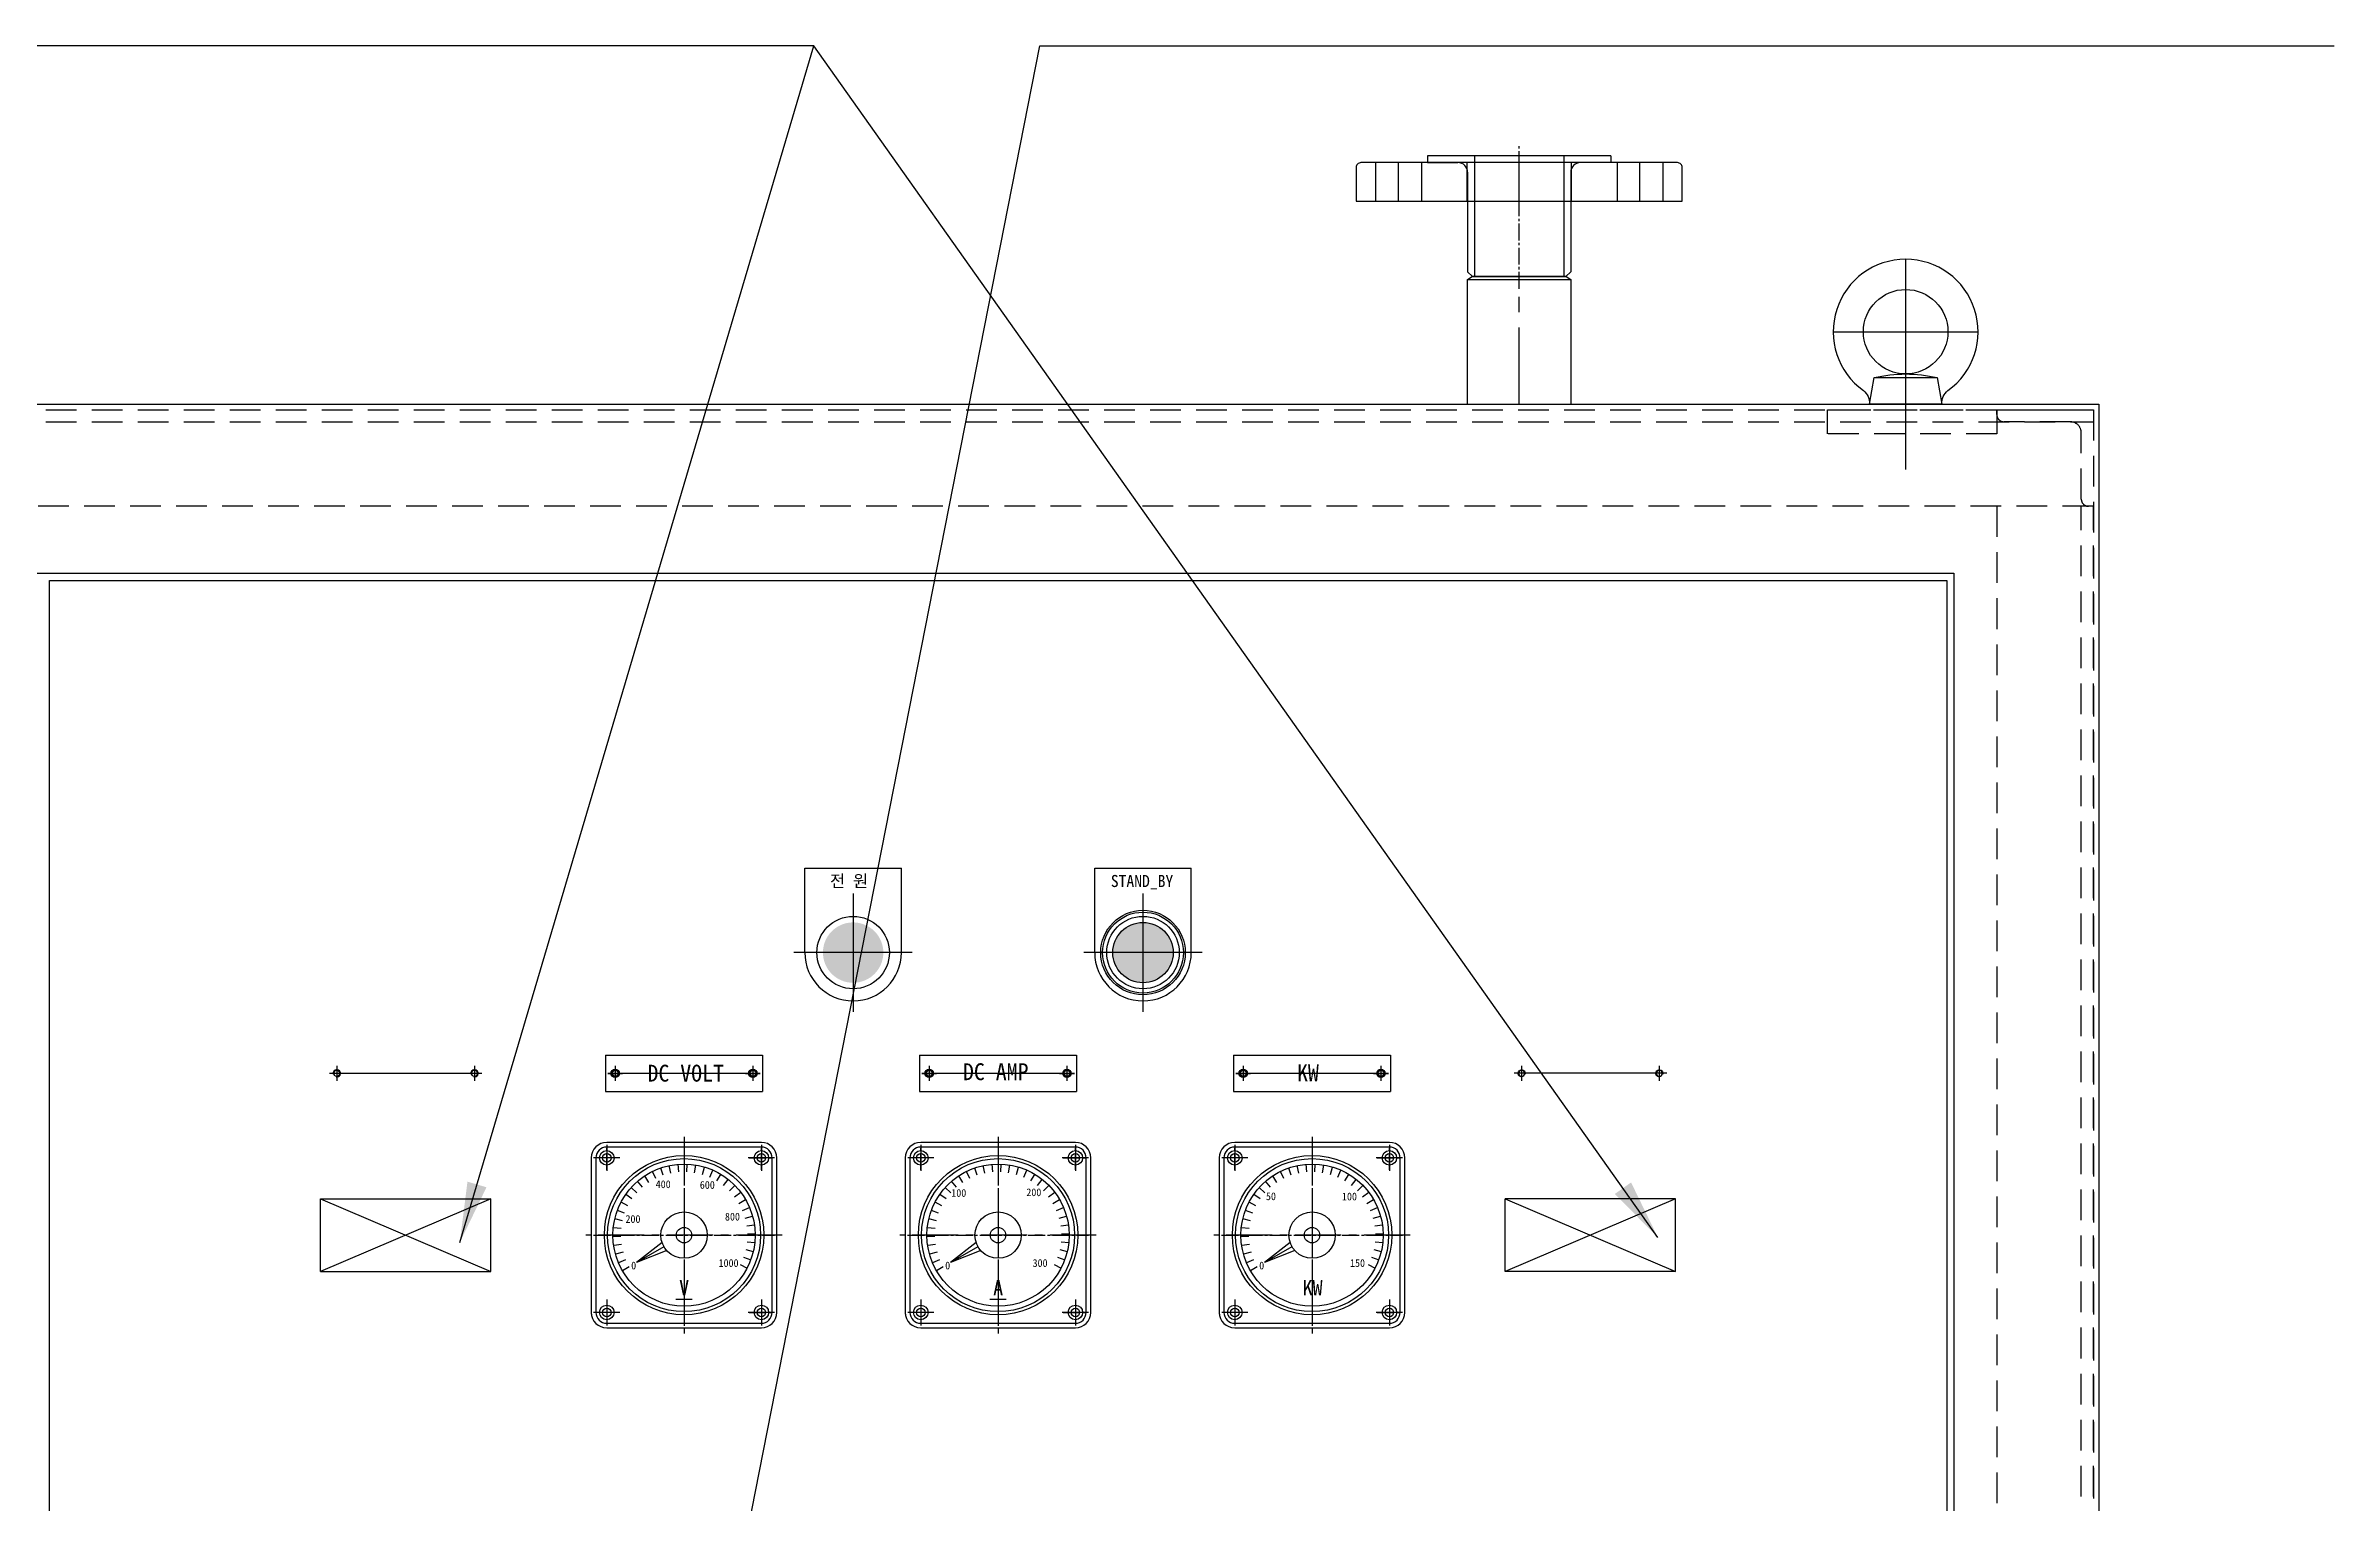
# Model space of a CAD drawing. Header units: millimetres. Extents: x -8980 to 16421, y 0 to 6237.
# Drawn here: x -5780 to -4833, y 3518 to 4121 of the extents above; entities that cross this region are included whole.
import ezdxf
from ezdxf.enums import TextEntityAlignment as Align

# ---------------------------------------------------------------- set-up
doc = ezdxf.new("R2010")
doc.units = ezdxf.units.MM
for name, pattern in [('CENTER', [50.8, 31.75, -6.35, 6.35, -6.35]), ('CENTER1', [10, 7, -1, 1, -1]), ('CENTER2', [28.575, 19.05, -3.175, 3.175, -3.175]), ('HIDDENX2', [19.05, 12.7, -6.35])]:
    doc.linetypes.add(name, pattern=pattern)
for name, color, linetype in [('4', 7, 'Continuous'), ('case', 3, 'Continuous'), ('CEN', 1, 'CENTER'), ('CENTER', 1, 'CENTER')]:
    doc.layers.add(name, color=color, linetype=linetype)
doc.styles.add('HAN', font='')
doc.styles.get("Standard").update_dxf_attribs({"font": 'ISOCP.SHX', "bigfont": 'WHGTXT.SHX'})
doc.styles.get('HAN').set_extended_font_data('GulimChe')
doc.dimstyles.new('PS-10', dxfattribs={"dimscale": 10, "dimtxt": 3.2, "dimasz": 2.5, "dimexe": 2, "dimexo": 2.5, "dimgap": 2, "dimtad": 1, "dimtoh": 1, "dimrnd": 0.05, "dimzin": 12, "dimdsep": 46, "dimtxsty": 'Standard', "dimcen": 0, "dimclrt": 2, "dimazin": 3, "dimtfac": 1, "dimtofl": 0, "dimtmove": 0, "dimatfit": 3, "dimfxl": 0, "dimtolj": 1, "dimtzin": 0, "dimarcsym": 0})

# ---------------------------------------------------------------- blocks, each defined once
blk = doc.blocks.new('A$C5BCB7C3E')
for p, q in [((-4, 7.5), (61, 7.5)), ((-4, 7.5), (-4, -7.5)), ((-3.08, 0), (3.08, 0)), ((0, 3.08), (0, -3.08)), ((53.92, 0), (60.08, 0)), ((57, 3.08), (57, -3.08)), ((61, 7.5), (61, -7.5)), ((-4, -7.5), (61, -7.5))]:
    blk.add_line(p, q)
for centre in [(0, 0), (57, 0)]:
    blk.add_circle(centre, 1.75)
at = {"layer": 'CEN', "color": 1, "linetype": 'CENTER'}
for p, q in [((-3.08, 0), (3.08, 0)), ((-3.08, 0), (3.08, 0)), ((0, 3.08), (0, -3.08)), ((0, 3.08), (0, -3.08)), ((0, 3.08), (0, -3.08)), ((0, 3.08), (0, -3.08)), ((53.92, 0), (60.08, 0)), ((53.92, 0), (60.08, 0)), ((53.92, 0), (60.08, 0)), ((53.92, 0), (60.08, 0)), ((57, 3.08), (57, -3.08)), ((57, 3.08), (57, -3.08)), ((57, 3.08), (57, -3.08)), ((57, 3.08), (57, -3.08))]:
    blk.add_line(p, q, dxfattribs=at)
at = {"color": 3, "style": 'HAN'}
blk.add_text('DC VOLT', height=7, dxfattribs=at).set_placement((13.36, -3.43))
blk = doc.blocks.new('A$C34360021')
for p, q in [((-4, 7.5), (61, 7.5)), ((-4, 7.5), (-4, -7.5)), ((-3.08, 0), (3.08, 0)), ((0, 3.08), (0, -3.08)), ((53.92, 0), (60.08, 0)), ((57, 3.08), (57, -3.08)), ((61, 7.5), (61, -7.5)), ((-4, -7.5), (61, -7.5))]:
    blk.add_line(p, q)
for centre in [(0, 0), (57, 0)]:
    blk.add_circle(centre, 1.75)
at = {"layer": 'CEN', "color": 1, "linetype": 'CENTER'}
for p, q in [((-3.08, 0), (3.08, 0)), ((-3.08, 0), (3.08, 0)), ((-3.08, 0), (3.08, 0)), ((-3.08, 0), (3.08, 0)), ((0, 3.08), (0, -3.08)), ((0, 3.08), (0, -3.08)), ((0, 3.08), (0, -3.08)), ((0, 3.08), (0, -3.08)), ((53.92, 0), (60.08, 0)), ((53.92, 0), (60.08, 0)), ((53.92, 0), (60.08, 0)), ((53.92, 0), (60.08, 0)), ((57, 3.08), (57, -3.08)), ((57, 3.08), (57, -3.08)), ((57, 3.08), (57, -3.08)), ((57, 3.08), (57, -3.08))]:
    blk.add_line(p, q, dxfattribs=at)
at = {"color": 3, "style": 'HAN'}
blk.add_text('DC AMP', height=7, dxfattribs=at).set_placement((13.97, -2.83))
blk = doc.blocks.new('A$C6F9E4155')
for p, q in [((-4, 7.5), (-4, -7.5)), ((-4, 7.5), (61, 7.5)), ((-3.08, 0), (3.08, 0)), ((0, 3.08), (0, -3.08)), ((53.92, 0), (60.08, 0)), ((57, 3.08), (57, -3.08)), ((61, 7.5), (61, -7.5)), ((-4, -7.5), (61, -7.5))]:
    blk.add_line(p, q)
for centre in [(0, 0), (57, 0)]:
    blk.add_circle(centre, 1.75)
at = {"layer": 'CEN', "color": 1, "linetype": 'CENTER'}
for p, q in [((-3.08, 0), (3.08, 0)), ((-3.08, 0), (3.08, 0)), ((-3.08, 0), (3.08, 0)), ((-3.08, 0), (3.08, 0)), ((0, 3.08), (0, -3.08)), ((0, 3.08), (0, -3.08)), ((0, 3.08), (0, -3.08)), ((0, 3.08), (0, -3.08)), ((53.92, 0), (60.08, 0)), ((53.92, 0), (60.08, 0)), ((53.92, 0), (60.08, 0)), ((53.92, 0), (60.08, 0)), ((57, 3.08), (57, -3.08)), ((57, 3.08), (57, -3.08)), ((57, 3.08), (57, -3.08)), ((57, 3.08), (57, -3.08))]:
    blk.add_line(p, q, dxfattribs=at)
at = {"color": 3, "style": 'HAN'}
blk.add_text('KW', height=7, dxfattribs=at).set_placement((22.26, -3.27))
blk = doc.blocks.new('A$C4862291F')
for color, points in [(7, [(-12.5, 0, 1), (12.5, 0, 1)]), (1, [(107.5, 0, 1), (132.5, 0, 1)])]:
    blk.add_hatch(color=color).paths.add_polyline_path(points)
for p, q in [((-20, 35), (20, 35)), ((-20, 0), (-20, 35)), ((20, 0), (20, 35)), ((100, 35, 0), (140, 35, 0)), ((100, 0, 0), (100, 35, 0)), ((140, 0, 0), (140, 35, 0))]:
    blk.add_line(p, q)
at = {"color": 3}
for centre in [(0, 0), (0, 0), (120, 0), (120, 0, 0), (120, 0, 0)]:
    blk.add_circle(centre, 15, dxfattribs=at)
for centre, radius in [((0, 0), 15), ((120, 0, 0), 17.5), ((120, 0, 0), 16.75), ((120, 0, 0), 15), ((120, 0, 0), 12.5)]:
    blk.add_circle(centre, radius)
at = {"color": 0}
blk.add_circle((120, 0, 0), 15, dxfattribs=at)
blk.add_circle((120, 0, 0), 15, dxfattribs=at)
blk.add_circle((120, 0, 0), 15, dxfattribs=at)
blk.add_circle((120, 0, 0), 15, dxfattribs=at)
blk.add_circle((120, 0, 0), 15, dxfattribs=at)
for centre in [(0, 0), (120, 0, 0)]:
    blk.add_arc(centre, 20, 180, 0)
at = {"layer": 'case', "color": 3}
blk.add_circle((120, 0, 0), 15, dxfattribs=at)
at = {"style": 'HAN'}
for s, p in [('전 원', (-9.58, 27.14)), ('STAND_BY', (106.68, 27.14, 0))]:
    blk.add_text(s, height=5, dxfattribs=at).set_placement(p)
blk = doc.blocks.new('A$C1517136A')
for p, q in [((32, 38.4), (-32, 38.4)), ((-38.4, 32.29), (-38.4, -32.66)), ((-36.48, 32), (-36.48, -32)), ((32, 36.48), (-32, 36.48)), ((-5.46, 25.67), (-6.12, 28.8)), ((-2.2, 26.15), (-2.46, 29.34)), ((1.1, 26.22), (1.23, 29.41)), ((4.38, 25.87), (4.91, 29.03)), ((36.48, -32, 0), (36.48, 32, 0)), ((38.4, -32, 0), (38.4, 32, 0)), ((-19.5, 17.56), (-21.88, 19.7)), ((-17.15, 19.86), (-19.24, 22.29)), ((-14.52, 21.86), (-16.29, 24.52)), ((-11.67, 23.5), (-13.09, 26.37)), ((-8.63, 24.78), (-9.68, 27.8)), ((7.58, 25.12), (8.51, 28.18)), ((10.67, 23.97), (11.97, 26.89)), ((13.59, 22.44), (15.25, 25.18)), ((16.3, 20.56), (18.29, 23.07)), ((18.75, 18.36), (21.03, 20.6)), ((-24.59, 9.15), (-27.59, 10.26)), ((-23.25, 12.16), (-26.09, 13.64)), ((-21.55, 14.98), (-24.17, 16.8)), ((20.9, 15.86), (23.45, 17.8)), ((22.72, 13.12), (25.5, 14.72)), ((24.19, 10.17), (27.14, 11.41)), ((-26.1, 2.74), (-29.28, 3.08)), ((-25.55, 5.99), (-28.66, 6.72)), ((25.27, 7.06), (28.36, 7.92)), ((25.96, 3.83), (29.12, 4.3)), ((26.23, 0.55), (29.43, 0.62)), ((-26.23, -0.55), (-29.43, -0.62)), ((-25.96, -3.83), (-29.12, -4.3)), ((-25.27, -7.06), (-28.36, -7.92)), ((24.59, -9.15), (27.59, -10.26)), ((25.55, -5.99), (28.66, -6.72)), ((26.1, -2.74), (29.28, -3.08)), ((-24.19, -10.17), (-27.14, -11.41)), ((-22.72, -13.12), (-25.5, -14.72)), ((23.25, -12.16), (26.09, -13.64)), ((-32, -36.48), (32, -36.48)), ((-32, -38.4), (32, -38.4))]:
    blk.add_line(p, q)
at = {"color": 1, "linetype": 'CENTER2'}
for p, q in [((0, 40.66), (0, -40.66)), ((0, 40.66), (0, -40.66)), ((0, 40.66), (0, -40.66)), ((40.66, 0), (-40.66, 0)), ((40.66, 0), (-40.66, 0)), ((40.66, 0), (-40.66, 0))]:
    blk.add_line(p, q, dxfattribs=at)
at = {"color": 1, "linetype": 'CENTER'}
for p, q in [((-26.58, 32), (-37.42, 32)), ((-32, 37.42), (-32, 26.58)), ((37.42, 32), (26.58, 32)), ((32, 37.42), (32, 26.58)), ((-32, -26.58), (-32, -37.42)), ((32, -26.58), (32, -37.42)), ((-26.58, -32), (-37.42, -32)), ((37.42, -32), (26.58, -32))]:
    blk.add_line(p, q, dxfattribs=at)
at = {"color": 3}
for p in [(-9.11, -3.02), (-8.31, -4.8), (-7.17, -6.38)]:
    blk.add_line(p, (-19.69, -11.37), dxfattribs=at)
for centre, radius in [((-32, 32), 1.76), ((0, 0), 31.68), ((0, 0), 29.44), ((32, 32), 1.76), ((0, 0), 9.6), ((0, 0), 3.2), ((-32, -32), 1.76), ((32, -32), 1.76)]:
    blk.add_circle(centre, radius)
blk.add_circle((0, 0), 31.68, dxfattribs=at)
blk.add_circle((0, 0), 31.68, dxfattribs=at)
blk.add_circle((0, 0), 31.68, dxfattribs=at)
for centre, radius, start, end in [((-32, 32), 6.4, 90, 180), ((32, 32), 6.4, 0, 90), ((-32, 32), 4.48, 90, 180), ((32, 32), 4.48, 0, 90), ((-32, -32), 6.4, 180, 270), ((-32, -32), 4.48, 180, 270), ((32, -32), 6.4, 270, 0), ((32, -32), 4.48, 270, 0)]:
    blk.add_arc(centre, radius, start, end)
at = {"color": 3, "style": 'HAN'}
for s, p in [('50', (-19.09, 17.69, -2066.5)), ('100', (12.38, 17.61, -2066.5)), ('0', (-21.89, -10.98, -2066.5)), ('150', (15.72, -9.95, -2066.5))]:
    blk.add_text(s, height=3.2, dxfattribs=at).set_placement(p, align=Align.TOP_LEFT)
at = {"color": 3, "insert": (-3.92, -18.55), "char_height": 6.4, "attachment_point": 1, "style": 'HAN'}
blk.add_mtext('KW', dxfattribs=at)
blk = doc.blocks.new('A$C7956288B')
for p, q in [((32, 38.4), (-32, 38.4)), ((-38.4, 32.29), (-38.4, -32.66)), ((-36.48, 32), (-36.48, -32)), ((32, 36.48), (-32, 36.48)), ((-5.46, 25.67), (-6.12, 28.8)), ((-2.2, 26.15), (-2.46, 29.34)), ((1.1, 26.22), (1.23, 29.41)), ((4.38, 25.87), (4.91, 29.03)), ((36.48, -32, 0), (36.48, 32, 0)), ((38.4, -32, 0), (38.4, 32, 0)), ((-19.5, 17.56), (-21.88, 19.7)), ((-17.15, 19.86), (-19.24, 22.29)), ((-14.52, 21.86), (-16.29, 24.52)), ((-11.67, 23.5), (-13.09, 26.37)), ((-8.63, 24.78), (-9.68, 27.8)), ((7.58, 25.12), (8.51, 28.18)), ((10.67, 23.97), (11.97, 26.89)), ((13.59, 22.44), (15.25, 25.18)), ((16.3, 20.56), (18.29, 23.07)), ((18.75, 18.36), (21.03, 20.6)), ((-24.59, 9.15), (-27.59, 10.26)), ((-23.25, 12.16), (-26.09, 13.64)), ((-21.55, 14.98), (-24.17, 16.8)), ((20.9, 15.86), (23.45, 17.8)), ((22.72, 13.12), (25.5, 14.72)), ((24.19, 10.17), (27.14, 11.41)), ((-26.1, 2.74), (-29.28, 3.08)), ((-25.55, 5.99), (-28.66, 6.72)), ((25.27, 7.06), (28.36, 7.92)), ((25.96, 3.83), (29.12, 4.3)), ((26.23, 0.55), (29.43, 0.62)), ((-26.23, -0.55), (-29.43, -0.62)), ((-25.96, -3.83), (-29.12, -4.3)), ((-25.27, -7.06), (-28.36, -7.92)), ((24.59, -9.15), (27.59, -10.26)), ((25.55, -5.99), (28.66, -6.72)), ((26.1, -2.74), (29.28, -3.08)), ((-24.19, -10.17), (-27.14, -11.41)), ((-22.72, -13.12), (-25.5, -14.72)), ((23.25, -12.16), (26.09, -13.64)), ((-32, -36.48), (32, -36.48)), ((-32, -38.4), (32, -38.4))]:
    blk.add_line(p, q)
at = {"color": 1, "linetype": 'CENTER2'}
for p, q in [((0, 40.66), (0, -40.66)), ((40.66, 0), (-40.66, 0))]:
    blk.add_line(p, q, dxfattribs=at)
at = {"color": 1, "linetype": 'CENTER'}
for p, q in [((-26.58, 32), (-37.42, 32)), ((-32, 37.42), (-32, 26.58)), ((37.42, 32), (26.58, 32)), ((32, 37.42), (32, 26.58)), ((-32, -26.58), (-32, -37.42)), ((32, -26.58), (32, -37.42)), ((-26.58, -32), (-37.42, -32)), ((37.42, -32), (26.58, -32))]:
    blk.add_line(p, q, dxfattribs=at)
at = {"color": 3}
for p, q in [((-9.11, -3.02), (-19.69, -11.37)), ((-8.31, -4.8), (-19.69, -11.37)), ((-7.17, -6.38), (-19.69, -11.37)), ((-3.36, -26.47), (3.36, -26.47))]:
    blk.add_line(p, q, dxfattribs=at)
for centre, radius in [((-32, 32), 1.76), ((0, 0), 31.68), ((0, 0), 29.44), ((32, 32), 1.76), ((0, 0), 9.6), ((0, 0), 3.2), ((-32, -32), 1.76), ((32, -32), 1.76)]:
    blk.add_circle(centre, radius)
for centre, radius, start, end in [((-32, 32), 6.4, 90, 180), ((32, 32), 6.4, 0, 90), ((-32, 32), 4.48, 90, 180), ((32, 32), 4.48, 0, 90), ((-32, -32), 6.4, 180, 270), ((-32, -32), 4.48, 180, 270), ((32, -32), 6.4, 270, 0), ((32, -32), 4.48, 270, 0)]:
    blk.add_arc(centre, radius, start, end)
at = {"color": 3, "style": 'HAN'}
for s, p in [('400', (-11.73, 22.68, -2066.5)), ('600', (6.53, 22.4, -2066.5)), ('200', (-24.25, 8.29, -2066.5)), ('800', (16.94, 9.25, -2066.5)), ('0', (-21.89, -10.98, -2066.5)), ('1000', (14.3, -9.95, -2066.5))]:
    blk.add_text(s, height=3.2, dxfattribs=at).set_placement(p, align=Align.TOP_LEFT)
at = {"color": 3, "insert": (-2.03, -18.55), "char_height": 6.4, "attachment_point": 1, "style": 'HAN'}
blk.add_mtext('V', dxfattribs=at)
blk = doc.blocks.new('A$C348D2C00')
for p, q in [((32, 38.4), (-32, 38.4)), ((-38.4, 32.29), (-38.4, -32.66)), ((-36.48, 32), (-36.48, -32)), ((32, 36.48), (-32, 36.48)), ((-5.46, 25.67), (-6.12, 28.8)), ((-2.2, 26.15), (-2.46, 29.34)), ((1.1, 26.22), (1.23, 29.41)), ((4.38, 25.87), (4.91, 29.03)), ((36.48, -32, 0), (36.48, 32, 0)), ((38.4, -32, 0), (38.4, 32, 0)), ((-19.5, 17.56), (-21.88, 19.7)), ((-17.15, 19.86), (-19.24, 22.29)), ((-14.52, 21.86), (-16.29, 24.52)), ((-11.67, 23.5), (-13.09, 26.37)), ((-8.63, 24.78), (-9.68, 27.8)), ((7.58, 25.12), (8.51, 28.18)), ((10.67, 23.97), (11.97, 26.89)), ((13.59, 22.44), (15.25, 25.18)), ((16.3, 20.56), (18.29, 23.07)), ((18.75, 18.36), (21.03, 20.6)), ((-24.59, 9.15), (-27.59, 10.26)), ((-23.25, 12.16), (-26.09, 13.64)), ((-21.55, 14.98), (-24.17, 16.8)), ((20.9, 15.86), (23.45, 17.8)), ((22.72, 13.12), (25.5, 14.72)), ((24.19, 10.17), (27.14, 11.41)), ((-26.1, 2.74), (-29.28, 3.08)), ((-25.55, 5.99), (-28.66, 6.72)), ((25.27, 7.06), (28.36, 7.92)), ((25.96, 3.83), (29.12, 4.3)), ((26.23, 0.55), (29.43, 0.62)), ((-26.23, -0.55), (-29.43, -0.62)), ((-25.96, -3.83), (-29.12, -4.3)), ((-25.27, -7.06), (-28.36, -7.92)), ((24.59, -9.15), (27.59, -10.26)), ((25.55, -5.99), (28.66, -6.72)), ((26.1, -2.74), (29.28, -3.08)), ((-24.19, -10.17), (-27.14, -11.41)), ((-22.72, -13.12), (-25.5, -14.72)), ((23.25, -12.16), (26.09, -13.64)), ((-32, -36.48), (32, -36.48)), ((-32, -38.4), (32, -38.4))]:
    blk.add_line(p, q)
at = {"color": 1, "linetype": 'CENTER2'}
for p, q in [((0, 40.66), (0, -40.66)), ((0, 40.66), (0, -40.66)), ((40.66, 0), (-40.66, 0)), ((40.66, 0), (-40.66, 0))]:
    blk.add_line(p, q, dxfattribs=at)
at = {"color": 1, "linetype": 'CENTER'}
for p, q in [((-26.58, 32), (-37.42, 32)), ((-32, 37.42), (-32, 26.58)), ((37.42, 32), (26.58, 32)), ((32, 37.42), (32, 26.58)), ((-32, -26.58), (-32, -37.42)), ((32, -26.58), (32, -37.42)), ((-26.58, -32), (-37.42, -32)), ((37.42, -32), (26.58, -32))]:
    blk.add_line(p, q, dxfattribs=at)
at = {"color": 3}
for p, q in [((-9.11, -3.02), (-19.69, -11.37)), ((-8.31, -4.8), (-19.69, -11.37)), ((-7.17, -6.38), (-19.69, -11.37)), ((-3.36, -26.47), (3.36, -26.47))]:
    blk.add_line(p, q, dxfattribs=at)
for centre, radius in [((-32, 32), 1.76), ((0, 0), 31.68), ((0, 0), 29.44), ((32, 32), 1.76), ((0, 0), 9.6), ((0, 0), 3.2), ((-32, -32), 1.76), ((32, -32), 1.76)]:
    blk.add_circle(centre, radius)
for centre, radius, start, end in [((-32, 32), 6.4, 90, 180), ((32, 32), 6.4, 0, 90), ((-32, 32), 4.48, 90, 180), ((32, 32), 4.48, 0, 90), ((-32, -32), 6.4, 180, 270), ((-32, -32), 4.48, 180, 270), ((32, -32), 6.4, 270, 0), ((32, -32), 4.48, 270, 0)]:
    blk.add_arc(centre, radius, start, end)
at = {"color": 3, "style": 'HAN'}
for s, p in [('100', (-19.36, 19.07, -2066.5)), ('200', (11.71, 19.35, -2066.5)), ('0', (-21.89, -10.98, -2066.5)), ('300', (14.3, -9.95, -2066.5))]:
    blk.add_text(s, height=3.2, dxfattribs=at).set_placement(p, align=Align.TOP_LEFT)
at = {"color": 3, "insert": (-2.03, -18.55), "char_height": 6.4, "attachment_point": 1, "style": 'HAN'}
blk.add_mtext('A', dxfattribs=at)
blk = doc.blocks.new('ASDFASFDA')
for p, q in [((-5937.27, 4208.96, 0), (-6007.77, 4178.96, 0)), ((-6007.77, 4208.96, 0), (-5937.27, 4178.96, 0))]:
    blk.add_line(p, q)
at = {"color": 3}
for p, q in [((-6007.77, 4208.96, 0), (-5937.27, 4208.96, 0)), ((-6007.77, 4178.96, 0), (-6007.77, 4208.96, 0)), ((-5937.27, 4178.96, 0), (-5937.27, 4208.96, 0)), ((-6007.77, 4178.96, 0), (-5937.27, 4178.96, 0))]:
    blk.add_line(p, q, dxfattribs=at)
for centre in [(-6001.02, 4260.96, 0), (-5944.02, 4260.96, 0)]:
    blk.add_circle(centre, 1.25, dxfattribs=at)
for centre in [(-6001.02, 4260.96, 0), (-5944.02, 4260.96, 0)]:
    blk.add_arc(centre, 1.5, 259.62912, 191.20824)
at = {"layer": 'CEN', "color": 1, "linetype": 'CENTER'}
for p, q in [((-6001.02, 4264.04, 0), (-6001.02, 4257.88, 0)), ((-6001.02, 4264.04, 0), (-6001.02, 4257.88, 0)), ((-5944.02, 4264.04, 0), (-5944.02, 4257.88, 0)), ((-5944.02, 4264.04, 0), (-5944.02, 4257.88, 0)), ((-6004.1, 4260.96, 0), (-5997.94, 4260.96, 0)), ((-5947.1, 4260.96, 0), (-5940.94, 4260.96, 0)), ((-5947.1, 4260.96, 0), (-5940.94, 4260.96, 0))]:
    blk.add_line(p, q, dxfattribs=at)
at = {"layer": 'CENTER', "linetype": 'CENTER', "ltscale": 7}
blk.add_line((-5997.94, 4260.96, 0), (-5947.1, 4260.96, 0), dxfattribs=at)
blk = doc.blocks.new('A$C73991B19')
at = {"color": 2}
for p, q in [((-59.5, 0), (-59.5, -16)), ((-40.5, 0), (-40.5, -16)), ((-21.6, -16), (-21.6, 0)), ((21.6, -16), (21.6, 0)), ((40.5, 0), (40.5, -16)), ((59.5, 0), (59.5, -16))]:
    blk.add_line(p, q, dxfattribs=at)
at = {"color": 3, "ltscale": 10}
blk.add_lwpolyline([(-67.5, -16), (-67.5, -2, -0.414214), (-65.5, 0), (65.5, 0, -0.414214), (67.5, -2), (67.5, -16)], format="xyb", close=True, dxfattribs=at)
at = {"layer": 'CENTER'}
for p, q in [((-50, -16), (-50, 0)), ((0, -16), (0, 0)), ((50, -16), (50, 0))]:
    blk.add_line(p, q, dxfattribs=at)

msp = doc.modelspace()

# ---------------------------------------------------------------- linework, layer by layer
at = {"color": 3, "ltscale": 10}
for p, q in [((-5132.462, 4075.148, -0.001), (-5208.462, 4075.148, -0.001)), ((-5208.462, 4075.148, -0.001), (-5208.462, 4072.348, -0.001)), ((-5189.012, 4075.148, -0.001), (-5189.012, 4025.148, -0.001)), ((-5151.912, 4075.148, -0.001), (-5151.912, 4025.148, -0.001)), ((-5132.462, 4075.148, -0.001), (-5132.462, 4072.348, -0.001)), ((-5208.462, 4072.348, -0.001), (-5195.812, 4072.348, -0.001)), ((-5191.812, 4068.348, -0.001), (-5191.812, 4027.148, -0.001)), ((-5149.112, 4068.348, -0.001), (-5149.112, 4027.148, -0.001)), ((-5132.462, 4072.348, -0.001), (-5145.112, 4072.348, -0.001)), ((-5191.812, 4027.148, -0.001), (-5189.812, 4025.148, -0.001)), ((-5149.112, 4027.148, -0.001), (-5151.112, 4025.148, -0.001)), ((-5191.812, 4023.93, 0), (-5149.112, 4023.93, 0)), ((-5151.112, 4025.148, -0.001), (-5189.812, 4025.148, -0.001))]:
    msp.add_line(p, q, dxfattribs=at)
at = {"color": 1, "linetype": 'CENTER1'}
for p, q in [((-5170.462, 4020.148, -0.001), (-5170.462, 4080.148, -0.001)), ((-5543.212, 3660.259, 0), (-5553.212, 3660.259, 0)), ((-5548.212, 3655.259, 0), (-5548.212, 3665.259, 0)), ((-5516.212, 3665.759, 0), (-5516.212, 3590.759, 0)), ((-5489.212, 3660.259, 0), (-5479.212, 3660.259, 0)), ((-5484.212, 3655.259, 0), (-5484.212, 3665.259, 0)), ((-5413.212, 3660.259, 0), (-5423.212, 3660.259, 0)), ((-5418.212, 3655.259, 0), (-5418.212, 3665.259, 0)), ((-5386.212, 3665.759, 0), (-5386.212, 3590.759, 0)), ((-5359.212, 3660.259, 0), (-5349.212, 3660.259, 0)), ((-5354.212, 3655.259, 0), (-5354.212, 3665.259, 0)), ((-5283.212, 3660.259, 0), (-5293.212, 3660.259, 0)), ((-5288.212, 3655.259, 0), (-5288.212, 3665.259, 0)), ((-5256.212, 3665.759, 0), (-5256.212, 3590.759, 0)), ((-5229.212, 3660.259, 0), (-5219.212, 3660.259, 0)), ((-5224.212, 3655.259, 0), (-5224.212, 3665.259, 0)), ((-5553.712, 3628.259, 0), (-5478.712, 3628.259, 0)), ((-5423.712, 3628.259, 0), (-5348.712, 3628.259, 0)), ((-5293.712, 3628.259, 0), (-5218.712, 3628.259, 0)), ((-5548.212, 3601.259, 0), (-5548.212, 3591.259, 0)), ((-5484.212, 3601.259, 0), (-5484.212, 3591.259, 0)), ((-5418.212, 3601.259, 0), (-5418.212, 3591.259, 0)), ((-5354.212, 3601.259, 0), (-5354.212, 3591.259, 0)), ((-5288.212, 3601.259, 0), (-5288.212, 3591.259, 0)), ((-5224.212, 3601.259, 0), (-5224.212, 3591.259, 0)), ((-5543.212, 3596.259, 0), (-5553.212, 3596.259, 0)), ((-5489.212, 3596.259, 0), (-5479.212, 3596.259, 0)), ((-5413.212, 3596.259, 0), (-5423.212, 3596.259, 0)), ((-5359.212, 3596.259, 0), (-5349.212, 3596.259, 0)), ((-5283.212, 3596.259, 0), (-5293.212, 3596.259, 0)), ((-5229.212, 3596.259, 0), (-5219.212, 3596.259, 0))]:
    msp.add_line(p, q, dxfattribs=at)
at = {"color": 1}
for p, q in [((-5010.462, 4032.348, 0), (-5010.462, 3945.348, 0)), ((-5040.462, 4002.348, 0), (-4980.462, 4002.348, 0))]:
    msp.add_line(p, q, dxfattribs=at)
at = {"color": 3}
msp.add_line((-5023.522, 3983.348, 0), (-4997.402, 3983.348, 0), dxfattribs=at)
at = {"color": 2, "linetype": 'HIDDENX2'}
for p, q in [((-6428.162, 3965.048, 0), (-4932.762, 3965.048, 0)), ((-4937.762, 1824.648, 0), (-4937.762, 3930.048, 0))]:
    msp.add_line(p, q, dxfattribs=at)
at = {"color": 3, "elevation": 0}
msp.add_lwpolyline([(-4995.462, 3972.348, -0.2415314), (-4992.962, 3977.981, 3.1066849), (-5027.962, 3977.981, -0.2415314), (-5025.462, 3972.348)], format="xyb", dxfattribs=at)
at = {"color": 3, "ltscale": 10, "elevation": -0.001}
msp.add_lwpolyline([(-5191.812, 3972.348), (-5191.812, 4023.93), (-5189.912, 4025.148), (-5151.012, 4025.148), (-5149.112, 4023.93), (-5149.112, 3972.348)], dxfattribs=at)
at = {"color": 3, "elevation": 0}
msp.add_lwpolyline([(-5023.522, 3983.348, -0.1148545), (-4997.402, 3983.348), (-4995.462, 3972.348), (-5025.462, 3972.348)], format="xyb", close=True, dxfattribs=at)
for points in [[(-6430.462, 3972.348), (-4930.462, 3972.348), (-4930.462, 1772.348), (-6430.462, 1772.348)], [(-6370.462, 3902.348), (-4990.462, 3902.348), (-4990.462, 1842.348), (-6370.462, 1842.348)], [(-4993.462, 1845.348), (-5778.962, 1845.348), (-5778.962, 3899.348), (-4993.462, 3899.348)]]:
    msp.add_lwpolyline(points, close=True, dxfattribs=at)
at = {"color": 2, "linetype": 'HIDDENX2', "elevation": 0}
for points in [[(-6428.162, 3970.048), (-4932.762, 3970.048), (-4932.762, 1774.648), (-6428.162, 1774.648)], [(-4932.762, 3930.048), (-6428.162, 3930.048), (-6428.162, 3970.048), (-4932.762, 3970.048)], [(-4972.762, 3960.048), (-5042.762, 3960.048), (-5042.762, 3970.048), (-4972.762, 3970.048)], [(-4972.762, 3930.048), (-4972.762, 1824.648), (-4932.762, 1824.648), (-4932.762, 3930.048)]]:
    msp.add_lwpolyline(points, close=True, dxfattribs=at)
msp.add_lwpolyline([(-4932.762, 3970.048), (-4932.762, 3930.048), (-4934.762, 3930.048, -0.4142136), (-4937.762, 3933.048), (-4937.762, 3960.548, 0.4142136), (-4942.262, 3965.048), (-4969.762, 3965.048, -0.4142136), (-4972.762, 3968.048), (-4972.762, 3970.048)], format="xyb", close=True, dxfattribs=at)
at = {"color": 3}
for centre, radius in [((-5010.462, 4002.348, 0), 17.5), ((-5446.212, 3745.259, 0), 15), ((-5326.212, 3745.259, 0), 15), ((-5544.712, 3695.259, 0), 1.25), ((-5487.712, 3695.259, 0), 1.25), ((-5414.712, 3695.259, 0), 1.25), ((-5357.712, 3695.259, 0), 1.25), ((-5284.712, 3695.259, 0), 1.25), ((-5227.712, 3695.259, 0), 1.25), ((-5548.212, 3660.259, 0), 3), ((-5516.212, 3628.259, 0), 33), ((-5484.212, 3660.259, 0), 3), ((-5418.212, 3660.259, 0), 3), ((-5386.212, 3628.259, 0), 33), ((-5354.212, 3660.259, 0), 3), ((-5288.212, 3660.259, 0), 3), ((-5256.212, 3628.259, 0), 33), ((-5224.212, 3660.259, 0), 3), ((-5548.212, 3596.259, 0), 3), ((-5484.212, 3596.259, 0), 3), ((-5418.212, 3596.259, 0), 3), ((-5354.212, 3596.259, 0), 3), ((-5288.212, 3596.259, 0), 3), ((-5224.212, 3596.259, 0), 3)]:
    msp.add_circle(centre, radius, dxfattribs=at)
at = {"color": 3, "ltscale": 10}
for centre, start, end in [((-5195.812, 4068.348, -0.001), 0, 90), ((-5145.112, 4068.348, -0.001), 90, 180)]:
    msp.add_arc(centre, 4, start, end, dxfattribs=at)
for centre in [(-5544.712, 3695.259, 0), (-5487.712, 3695.259, 0), (-5414.712, 3695.259, 0), (-5357.712, 3695.259, 0), (-5284.712, 3695.259, 0), (-5227.712, 3695.259, 0)]:
    msp.add_arc(centre, 1.5, 348.791755, 280.370877)
at = {"layer": 'CEN', "color": 1, "linetype": 'CENTER'}
for p, q in [((-5541.633, 3695.259, 0), (-5547.792, 3695.259, 0)), ((-5544.712, 3698.339, 0), (-5544.712, 3692.18, 0)), ((-5484.633, 3695.259, 0), (-5490.792, 3695.259, 0)), ((-5487.712, 3698.339, 0), (-5487.712, 3692.18, 0)), ((-5411.633, 3695.259, 0), (-5417.792, 3695.259, 0)), ((-5414.712, 3698.339, 0), (-5414.712, 3692.18, 0)), ((-5354.633, 3695.259, 0), (-5360.792, 3695.259, 0)), ((-5357.712, 3698.339, 0), (-5357.712, 3692.18, 0)), ((-5281.633, 3695.259, 0), (-5287.792, 3695.259, 0)), ((-5284.712, 3698.339, 0), (-5284.712, 3692.18, 0)), ((-5224.633, 3695.259, 0), (-5230.792, 3695.259, 0)), ((-5227.712, 3698.339, 0), (-5227.712, 3692.18, 0))]:
    msp.add_line(p, q, dxfattribs=at)
at = {"layer": 'CENTER'}
msp.add_line((-5170.462, 3972.348, 0), (-5170.462, 4025.148, 0), dxfattribs=at)
at = {"layer": 'CENTER', "linetype": 'CENTER', "ltscale": 7}
for p, q in [((-5446.212, 3769.769, 0), (-5446.212, 3720.75, 0)), ((-5326.212, 3769.769, 0), (-5326.212, 3720.75, 0)), ((-5421.702, 3745.259, 0), (-5470.722, 3745.259, 0)), ((-5301.702, 3745.259, 0), (-5350.722, 3745.259, 0)), ((-5490.792, 3695.259, 0), (-5541.633, 3695.259, 0)), ((-5360.792, 3695.259, 0), (-5411.633, 3695.259, 0)), ((-5230.792, 3695.259, 0), (-5281.633, 3695.259, 0))]:
    msp.add_line(p, q, dxfattribs=at)

# ---------------------------------------------------------------- block references
at = {"xscale": -1}
for name, p in [('A$C73991B19', (-5170.462, 4072.348, -0.001)), ('ASDFASFDA', (-11113.478, -565.698, 0))]:
    msp.add_blockref(name, p, dxfattribs=at)
for name, p in [('A$C4862291F', (-5446.212, 3745.259, 0)), ('ASDFASFDA', (341.054, -565.698, 0)), ('A$C5BCB7C3E', (-5544.712, 3695.259, 0)), ('A$C34360021', (-5414.712, 3695.259, 0)), ('A$C6F9E4155', (-5284.712, 3695.259, 0)), ('A$C7956288B', (-5516.212, 3628.259, 0)), ('A$C348D2C00', (-5386.212, 3628.259, 0)), ('A$C1517136A', (-5256.212, 3628.259, 0))]:
    msp.add_blockref(name, p)

# ---------------------------------------------------------------- leaders
at = {"layer": '4', "color": 7}
for points, override in [([(-5609.033, 3625.273, 0), (-5462.54, 4120.754, 0), (-6269.816, 4120.754, 0)], {"dimscale": 10, "dimgap": 2, "dimtad": 0}), ([(-5505.462, 3426.759, 0), (-5368.942, 4120.754, 0), (-4833.032, 4120.754, 0)], {"dimscale": 10, "dimgap": 2, "dimtad": 0}), ([(-5113.047, 3627.306, 0), (-5462.54, 4120.754, 0)], {"dimtad": 0})]:
    msp.add_leader(points, dimstyle='PS-10', override=override, dxfattribs=at)

doc.saveas('drawing.dxf')
